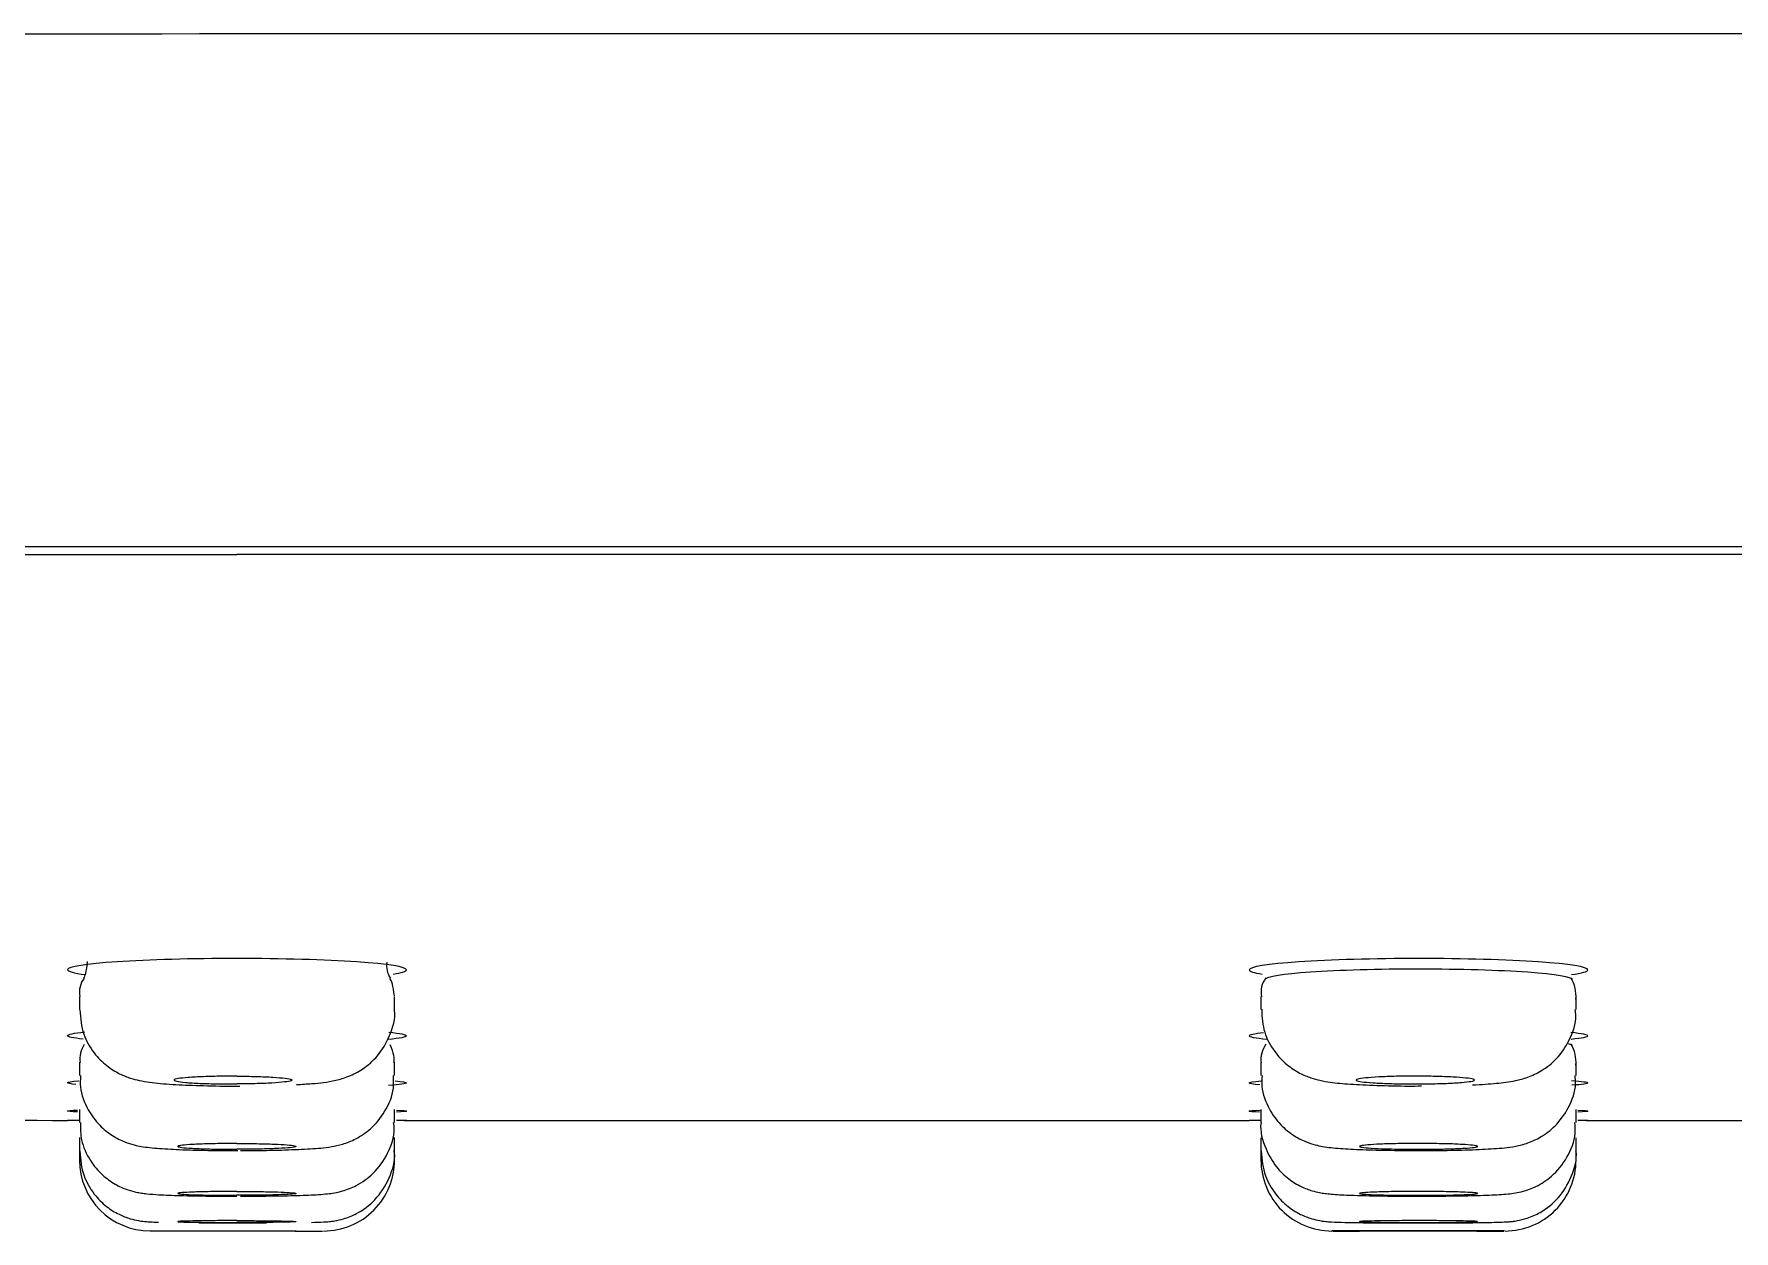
# Model space of a CAD drawing. Header units: millimetres. Extents: x -60 to 7633, y -2614 to 2146.
# Drawn here: x 3477.19 to 3498.78, y -2209.27 to -2194.07 of the extents above; entities that cross this region are included whole.
import ezdxf

# ---------------------------------------------------------------- set-up
doc = ezdxf.new("R2010")
doc.units = ezdxf.units.MM
doc.layers.get('0').update_dxf_attribs({"color": 250})

msp = doc.modelspace()

# ---------------------------------------------------------------- linework, layer by layer
at = {"linetype": 'Continuous'}
for p, q in [((3529.14, -2194.07), (3479.771, -2194.07)), ((3479.771, -2200.581), (3404.971, -2200.581)), ((3409.771, -2200.681), (3479.771, -2200.681)), ((3629.771, -2200.581), (3479.771, -2200.581)), ((3629.771, -2200.681), (3479.771, -2200.681)), ((3477.771, -2206.29), (3477.771, -2206.456)), ((3481.771, -2206.457), (3481.771, -2206.29)), ((3492.771, -2206.292), (3492.771, -2206.457)), ((3496.771, -2206.457), (3496.771, -2206.292)), ((3477.771, -2207.127), (3477.771, -2207.293)), ((3481.771, -2207.294), (3481.771, -2207.127)), ((3492.771, -2207.129), (3492.771, -2207.294)), ((3496.771, -2207.294), (3496.771, -2207.13)), ((3477.771, -2207.725), (3477.771, -2207.891)), ((3481.771, -2207.891), (3481.771, -2207.725)), ((3492.771, -2207.727), (3492.771, -2207.891)), ((3496.771, -2207.891), (3496.771, -2207.727)), ((3477.771, -2207.864), (3477.621, -2207.864)), ((3481.893, -2207.867), (3492.621, -2207.867)), ((3496.895, -2207.867), (3507.621, -2207.867)), ((3477.771, -2208.083), (3477.771, -2208.083)), ((3477.771, -2208.083), (3477.771, -2208.249)), ((3477.771, -2208.249), (3477.771, -2208.368)), ((3481.771, -2208.25), (3481.771, -2208.083)), ((3481.771, -2208.369), (3481.771, -2208.25)), ((3492.771, -2208.085), (3492.771, -2208.25)), ((3492.771, -2208.25), (3492.771, -2208.369)), ((3496.771, -2208.25), (3496.771, -2208.085)), ((3496.771, -2208.369), (3496.771, -2208.25)), ((3479.771, -2209.269), (3479.021, -2209.269)), ((3480.511, -2209.269), (3480.857, -2209.269)), ((3493.684, -2209.269), (3494.021, -2209.269)), ((3495.512, -2209.269), (3495.856, -2209.269))]:
    msp.add_line(p, q, dxfattribs=at)
for centre, radius, start, end in [((3479.771, -3594.07), 1400, 90.000002, 92.494451), ((3481.95, -2205.9), 0.281, 171.2745, 214.6645), ((3478.069, -2206.238), 0.299, 143.0533, 189.9681), ((3493.071, -2206.235), 0.299, 143.1389, 191.3478), ((3496.326, -2206.288), 0.445, 355.1901, 31.6172), ((3478.106, -2207.084), 0.329, 146.3342, 187.5767), ((3493.103, -2207.093), 0.333, 144.2878, 186.8922), ((3496.329, -2207.125), 0.442, 355.2042, 31.4668), ((3479.771, -1327.867), 880, 269.457685, 269.860016), ((3479.771, -3087.867), 880.003, 89.860016, 89.868218), ((3494.771, -3087.864), 880, 90.130678, 90.139984), ((3494.771, -3087.864), 880, 89.860016, 89.868336), ((3478.671, -2208.368), 0.9, 180, 269.9284), ((3480.871, -2208.369), 0.9, 269.9284, 0.2541), ((3493.671, -2208.369), 0.9, 179.901, 270.0716), ((3495.871, -2208.369), 0.9, 269.9284, 359.9806), ((3479.771, -1327.869), 881.4, 269.928421, 269.951246), ((3479.771, -3090.668), 881.399, 89.951254, 90.000004), ((3494.771, -3088.869), 879.601, 89.928926, 90.071647), ((3494.771, -3090.669), 881.4, 89.951251, 90.048756)]:
    msp.add_arc(centre, radius, start, end, dxfattribs=at)
for points, knots in [([(3479.771, -2205.809), (3479.202, -2205.809), (3478.646, -2205.824), (3477.853, -2205.877), (3477.621, -2205.914), (3477.621, -2205.972), (3477.698, -2205.994), (3477.842, -2206.013)], [0, 0, 0, 0, 0.25, 0.25, 0.5, 0.5, 0.6457384, 0.6457384, 0.6457384, 0.6457384]), ([(3481.755, -2206.007), (3481.863, -2205.99), (3481.921, -2205.972), (3481.921, -2205.916), (3481.694, -2205.879), (3480.892, -2205.825), (3480.34, -2205.809), (3479.771, -2205.809)], [0.3752093, 0.3752093, 0.3752093, 0.3752093, 0.5, 0.5, 0.75, 0.75, 1, 1, 1, 1]), ([(3496.712, -2206.014), (3496.848, -2205.995), (3496.921, -2205.974), (3496.921, -2205.916), (3496.689, -2205.879), (3495.897, -2205.825), (3495.341, -2205.809), (3494.205, -2205.809), (3493.648, -2205.825), (3492.854, -2205.879), (3492.621, -2205.916), (3492.621, -2205.953)], [0.4293213, 0.4293213, 0.4293213, 0.4293213, 0.5, 0.5, 0.625, 0.625, 0.75, 0.75, 0.875, 0.875, 1, 1, 1, 1]), ([(3492.822, -2206.069), (3492.841, -2206.036), (3493.051, -2206.003), (3493.759, -2205.954), (3494.264, -2205.939), (3495.295, -2205.94), (3495.799, -2205.955), (3496.515, -2206.005), (3496.723, -2206.04), (3496.721, -2206.074)], [0.5050346, 0.5050346, 0.5050346, 0.5050346, 0.625, 0.625, 0.75, 0.75, 0.875, 0.875, 1, 1, 1, 1]), ([(3477.777, -2206.459), (3477.785, -2206.575), (3477.802, -2206.759), (3477.942, -2207.005), (3478.106, -2207.17), (3478.272, -2207.273), (3478.418, -2207.33), (3478.544, -2207.362), (3478.704, -2207.388), (3478.934, -2207.408), (3479.292, -2207.423), (3479.608, -2207.43), (3479.771, -2207.428), (3479.808, -2207.428)], [0, 0, 0, 0, 0.109156, 0.203414, 0.282594, 0.351191, 0.409043, 0.460436, 0.532487, 0.682284, 0.82042, 0.965018, 1, 1, 1, 1]), ([(3480.525, -2207.41), (3480.595, -2207.406), (3480.779, -2207.394), (3480.953, -2207.377), (3481.185, -2207.313), (3481.381, -2207.213), (3481.575, -2207.043), (3481.72, -2206.791), (3481.789, -2206.565), (3481.769, -2206.458), (3481.768, -2206.453)], [0.2679157, 0.2679157, 0.2679157, 0.2679157, 0.3609511, 0.5302232, 0.6058705, 0.6803686, 0.7710686, 0.8782724, 0.9943965, 1, 1, 1, 1]), ([(3492.78, -2206.451), (3492.784, -2206.56), (3492.795, -2206.74), (3492.928, -2206.986), (3493.088, -2207.156), (3493.253, -2207.265), (3493.403, -2207.326), (3493.535, -2207.361), (3493.686, -2207.386), (3493.898, -2207.405), (3494.233, -2207.422), (3494.567, -2207.429), (3494.751, -2207.428), (3494.81, -2207.427)], [0, 0, 0, 0, 0.102442, 0.197168, 0.276453, 0.345155, 0.404383, 0.457462, 0.527419, 0.65978, 0.798755, 0.94382, 1, 1, 1, 1]), ([(3495.456, -2207.414), (3495.57, -2207.409), (3495.768, -2207.395), (3495.955, -2207.373), (3496.155, -2207.323), (3496.346, -2207.235), (3496.541, -2207.08), (3496.699, -2206.844), (3496.78, -2206.609), (3496.764, -2206.484), (3496.76, -2206.456)], [0.2416002, 0.2416002, 0.2416002, 0.2416002, 0.3846005, 0.5210586, 0.5940529, 0.66897, 0.7551321, 0.8580696, 0.9729241, 1, 1, 1, 1]), ([(3477.818, -2206.833), (3477.69, -2206.819), (3477.621, -2206.804), (3477.621, -2206.772), (3477.698, -2206.756), (3477.841, -2206.742)], [0.3634411, 0.3634411, 0.3634411, 0.3634411, 0.5, 0.5, 0.6455306, 0.6455306, 0.6455306, 0.6455306]), ([(3481.699, -2206.744), (3481.842, -2206.759), (3481.921, -2206.775), (3481.921, -2206.807), (3481.842, -2206.823), (3481.695, -2206.838)], [0.3548024, 0.3548024, 0.3548024, 0.3548024, 0.5, 0.5, 0.6473275, 0.6473275, 0.6473275, 0.6473275]), ([(3496.704, -2206.744), (3496.845, -2206.759), (3496.921, -2206.775), (3496.921, -2206.807), (3496.846, -2206.822), (3496.709, -2206.836)], [0.4281141, 0.4281141, 0.4281141, 0.4281141, 0.5, 0.5, 0.5709103, 0.5709103, 0.5709103, 0.5709103]), ([(3477.726, -2207.408), (3477.657, -2207.401), (3477.621, -2207.394), (3477.621, -2207.378), (3477.669, -2207.369), (3477.762, -2207.361)], [0.4013205, 0.4013205, 0.4013205, 0.4013205, 0.5, 0.5, 0.6158248, 0.6158248, 0.6158248, 0.6158248]), ([(3477.786, -2207.293), (3477.782, -2207.347), (3477.773, -2207.49), (3477.864, -2207.72), (3478.014, -2207.924), (3478.18, -2208.058), (3478.337, -2208.137), (3478.465, -2208.177), (3478.569, -2208.198), (3478.705, -2208.216), (3478.91, -2208.23), (3479.249, -2208.243), (3479.566, -2208.248), (3479.736, -2208.247), (3479.782, -2208.247)], [0, 0, 0, 0, 0.05128, 0.156556, 0.241839, 0.314554, 0.376653, 0.426835, 0.469782, 0.533144, 0.676757, 0.813049, 0.956119, 1, 1, 1, 1]), ([(3479.771, -2207.303), (3479.708, -2207.303), (3479.644, -2207.303), (3479.582, -2207.304), (3479.5, -2207.305), (3479.419, -2207.307), (3479.347, -2207.31), (3479.274, -2207.312), (3479.208, -2207.316), (3479.153, -2207.32), (3479.098, -2207.324), (3479.054, -2207.329), (3479.023, -2207.334), (3478.993, -2207.34), (3478.975, -2207.345), (3478.972, -2207.351), (3478.969, -2207.356), (3478.981, -2207.362), (3479.006, -2207.367), (3479.031, -2207.373), (3479.07, -2207.378), (3479.12, -2207.382), (3479.17, -2207.387), (3479.233, -2207.391), (3479.303, -2207.394), (3479.373, -2207.397), (3479.451, -2207.399), (3479.533, -2207.4), (3479.61, -2207.402), (3479.691, -2207.402), (3479.771, -2207.402)], [0, 0, 0, 0, 0.077208, 0.077208, 0.077208, 0.179967, 0.179967, 0.179967, 0.282783, 0.282783, 0.282783, 0.385788, 0.385788, 0.385788, 0.489014, 0.489014, 0.489014, 0.592396, 0.592396, 0.592396, 0.695802, 0.695802, 0.695802, 0.799087, 0.799087, 0.799087, 0.90216, 0.90216, 0.90216, 1, 1, 1, 1]), ([(3479.771, -2207.303), (3479.854, -2207.303), (3479.938, -2207.305), (3480.015, -2207.307), (3480.092, -2207.309), (3480.165, -2207.312), (3480.227, -2207.316), (3480.289, -2207.32), (3480.342, -2207.324), (3480.382, -2207.329), (3480.422, -2207.334), (3480.449, -2207.34), (3480.462, -2207.345), (3480.476, -2207.351), (3480.475, -2207.356), (3480.46, -2207.362), (3480.444, -2207.367), (3480.415, -2207.373), (3480.373, -2207.377), (3480.331, -2207.382), (3480.277, -2207.387), (3480.213, -2207.39), (3480.149, -2207.394), (3480.076, -2207.397), (3479.997, -2207.399), (3479.925, -2207.401), (3479.848, -2207.402), (3479.771, -2207.402)], [0, 0, 0, 0, 0.111791, 0.111791, 0.111791, 0.223575, 0.223575, 0.223575, 0.335487, 0.335487, 0.335487, 0.447644, 0.447644, 0.447644, 0.560008, 0.560008, 0.560008, 0.672448, 0.672448, 0.672448, 0.784805, 0.784805, 0.784805, 0.896956, 0.896956, 0.896956, 1, 1, 1, 1]), ([(3479.817, -2208.247), (3479.884, -2208.247), (3480.07, -2208.247), (3480.395, -2208.24), (3480.727, -2208.225), (3480.91, -2208.211), (3481.106, -2208.172), (3481.293, -2208.1), (3481.487, -2207.968), (3481.663, -2207.752), (3481.767, -2207.503), (3481.76, -2207.353), (3481.756, -2207.294)], [0, 0, 0, 0, 0.064378, 0.207219, 0.353472, 0.513106, 0.582069, 0.649714, 0.731002, 0.831176, 0.943396, 1, 1, 1, 1]), ([(3481.781, -2207.364), (3481.872, -2207.372), (3481.921, -2207.38), (3481.921, -2207.4), (3481.841, -2207.41), (3481.693, -2207.42)], [0.3857371, 0.3857371, 0.3857371, 0.3857371, 0.5, 0.5, 0.6480499, 0.6480499, 0.6480499, 0.6480499]), ([(3492.785, -2207.294), (3492.781, -2207.345), (3492.771, -2207.484), (3492.86, -2207.712), (3493.007, -2207.918), (3493.172, -2208.053), (3493.328, -2208.134), (3493.458, -2208.176), (3493.565, -2208.198), (3493.7, -2208.216), (3493.895, -2208.23), (3494.229, -2208.243), (3494.474, -2208.245), (3494.618, -2208.247)], [0, 0, 0, 0, 0.050844, 0.162358, 0.252685, 0.329669, 0.39536, 0.449203, 0.496306, 0.563186, 0.707758, 0.852819, 1, 1, 1, 1]), ([(3495.48, -2207.353), (3495.48, -2207.358), (3495.465, -2207.364), (3495.437, -2207.369), (3495.409, -2207.374), (3495.367, -2207.379), (3495.315, -2207.383), (3495.262, -2207.388), (3495.197, -2207.392), (3495.126, -2207.394), (3495.055, -2207.397), (3494.975, -2207.399), (3494.893, -2207.401), (3494.811, -2207.402), (3494.725, -2207.402), (3494.642, -2207.401), (3494.558, -2207.401), (3494.476, -2207.399), (3494.401, -2207.397), (3494.325, -2207.394), (3494.255, -2207.391), (3494.196, -2207.387), (3494.137, -2207.383), (3494.088, -2207.379), (3494.052, -2207.374), (3494.016, -2207.369), (3493.993, -2207.363), (3493.984, -2207.358), (3493.975, -2207.352), (3493.98, -2207.347), (3494, -2207.341), (3494.019, -2207.336), (3494.053, -2207.33), (3494.098, -2207.326), (3494.144, -2207.321), (3494.202, -2207.317), (3494.269, -2207.313), (3494.335, -2207.31), (3494.411, -2207.307), (3494.491, -2207.305), (3494.57, -2207.304), (3494.655, -2207.303), (3494.739, -2207.303), (3494.823, -2207.303), (3494.908, -2207.304), (3494.986, -2207.306), (3495.065, -2207.308), (3495.14, -2207.311), (3495.205, -2207.314), (3495.27, -2207.318), (3495.326, -2207.322), (3495.37, -2207.327), (3495.414, -2207.331), (3495.445, -2207.337), (3495.463, -2207.342), (3495.474, -2207.346), (3495.48, -2207.349), (3495.48, -2207.353)], [0, 0, 0, 0, 0.053849, 0.053849, 0.053849, 0.107702, 0.107702, 0.107702, 0.161501, 0.161501, 0.161501, 0.215189, 0.215189, 0.215189, 0.268773, 0.268773, 0.268773, 0.322307, 0.322307, 0.322307, 0.375863, 0.375863, 0.375863, 0.429506, 0.429506, 0.429506, 0.483262, 0.483262, 0.483262, 0.537111, 0.537111, 0.537111, 0.590991, 0.590991, 0.590991, 0.644824, 0.644824, 0.644824, 0.698553, 0.698553, 0.698553, 0.752165, 0.752165, 0.752165, 0.805702, 0.805702, 0.805702, 0.859238, 0.859238, 0.859238, 0.912849, 0.912849, 0.912849, 0.966574, 0.966574, 0.966574, 1, 1, 1, 1]), ([(3494.618, -2208.247), (3494.622, -2208.247), (3494.749, -2208.249), (3495.046, -2208.247), (3495.424, -2208.24), (3495.757, -2208.222), (3495.931, -2208.211), (3496.153, -2208.158), (3496.339, -2208.074), (3496.526, -2207.93), (3496.688, -2207.703), (3496.776, -2207.466), (3496.762, -2207.332), (3496.758, -2207.294)], [0, 0, 0, 0, 0.003953, 0.137557, 0.271543, 0.408501, 0.561385, 0.627411, 0.688758, 0.766782, 0.859728, 0.965505, 1, 1, 1, 1]), ([(3496.712, -2207.358), (3496.848, -2207.368), (3496.921, -2207.378), (3496.921, -2207.399), (3496.85, -2207.409), (3496.719, -2207.418)], [0.4294295, 0.4294295, 0.4294295, 0.4294295, 0.5, 0.5, 0.569295, 0.569295, 0.569295, 0.569295]), ([(3477.747, -2207.757), (3477.665, -2207.753), (3477.621, -2207.749), (3477.621, -2207.741), (3477.664, -2207.737), (3477.747, -2207.733)], [0.3915703, 0.3915703, 0.3915703, 0.3915703, 0.5, 0.5, 0.6094413, 0.6094413, 0.6094413, 0.6094413]), ([(3481.795, -2207.735), (3481.877, -2207.739), (3481.921, -2207.743), (3481.921, -2207.751), (3481.877, -2207.755), (3481.795, -2207.759)], [0.3915762, 0.3915762, 0.3915762, 0.3915762, 0.5, 0.5, 0.6094388, 0.6094388, 0.6094388, 0.6094388]), ([(3496.793, -2207.735), (3496.877, -2207.739), (3496.921, -2207.743), (3496.921, -2207.751), (3496.877, -2207.755), (3496.794, -2207.759)], [0.4451029, 0.4451029, 0.4451029, 0.4451029, 0.5, 0.5, 0.5545789, 0.5545789, 0.5545789, 0.5545789]), ([(3477.784, -2207.891), (3477.783, -2207.972), (3477.785, -2208.132), (3477.894, -2208.369), (3478.049, -2208.554), (3478.213, -2208.674), (3478.363, -2208.742), (3478.482, -2208.775), (3478.565, -2208.789), (3478.656, -2208.8), (3478.791, -2208.81), (3479.045, -2208.819), (3479.403, -2208.826), (3479.644, -2208.826), (3479.771, -2208.827)], [0, 0, 0, 0, 0.07569, 0.174522, 0.255529, 0.324411, 0.382206, 0.427293, 0.461082, 0.502298, 0.600716, 0.737395, 0.880976, 1, 1, 1, 1]), ([(3479.814, -2208.826), (3479.881, -2208.826), (3480.064, -2208.826), (3480.385, -2208.822), (3480.704, -2208.813), (3480.869, -2208.803), (3480.999, -2208.787), (3481.128, -2208.76), (3481.31, -2208.689), (3481.522, -2208.536), (3481.695, -2208.29), (3481.779, -2208.047), (3481.763, -2207.92), (3481.76, -2207.89)], [0, 0, 0, 0, 0.063366, 0.202538, 0.344241, 0.494088, 0.545305, 0.589018, 0.657747, 0.750488, 0.859128, 0.971283, 1, 1, 1, 1]), ([(3492.772, -2207.89), (3492.772, -2207.892), (3492.752, -2207.999), (3492.818, -2208.213), (3492.949, -2208.449), (3493.112, -2208.607), (3493.271, -2208.705), (3493.41, -2208.758), (3493.513, -2208.782), (3493.593, -2208.794), (3493.702, -2208.805), (3493.874, -2208.814), (3494.183, -2208.822), (3494.457, -2208.826), (3494.597, -2208.826), (3494.609, -2208.826)], [0, 0, 0, 0, 0.002682, 0.124648, 0.220123, 0.300091, 0.367994, 0.423885, 0.465555, 0.502005, 0.558346, 0.698314, 0.839548, 0.987505, 1, 1, 1, 1]), ([(3494.609, -2208.826), (3494.743, -2208.827), (3494.984, -2208.827), (3495.366, -2208.822), (3495.69, -2208.813), (3495.86, -2208.804), (3495.989, -2208.789), (3496.113, -2208.764), (3496.281, -2208.702), (3496.486, -2208.568), (3496.669, -2208.342), (3496.77, -2208.087), (3496.76, -2207.943), (3496.756, -2207.892)], [0, 0, 0, 0, 0.119055, 0.249294, 0.381479, 0.52094, 0.571703, 0.613254, 0.672079, 0.748825, 0.850727, 0.954342, 1, 1, 1, 1]), ([(3477.775, -2208.253), (3477.784, -2208.37), (3477.803, -2208.554), (3477.943, -2208.796), (3478.102, -2208.957), (3478.262, -2209.057), (3478.404, -2209.112), (3478.511, -2209.137), (3478.577, -2209.146), (3478.624, -2209.15), (3478.682, -2209.154), (3478.734, -2209.156), (3478.774, -2209.157)], [0, 0, 0, 0, 0.1304382, 0.2391741, 0.3296689, 0.4061908, 0.4690279, 0.5157182, 0.5452183, 0.5734406, 0.6225808, 0.7157981, 0.7157981, 0.7157981, 0.7157981]), ([(3479.771, -2208.158), (3479.708, -2208.158), (3479.644, -2208.158), (3479.583, -2208.159), (3479.501, -2208.16), (3479.423, -2208.162), (3479.353, -2208.164), (3479.284, -2208.166), (3479.221, -2208.169), (3479.171, -2208.172), (3479.12, -2208.176), (3479.081, -2208.179), (3479.056, -2208.183), (3479.03, -2208.187), (3479.019, -2208.192), (3479.021, -2208.196), (3479.024, -2208.2), (3479.041, -2208.204), (3479.071, -2208.208), (3479.102, -2208.212), (3479.146, -2208.216), (3479.201, -2208.219), (3479.255, -2208.222), (3479.322, -2208.225), (3479.394, -2208.227), (3479.467, -2208.229), (3479.548, -2208.23), (3479.63, -2208.231), (3479.676, -2208.231), (3479.724, -2208.232), (3479.771, -2208.232)], [0, 0, 0, 0, 0.080781, 0.080781, 0.080781, 0.187995, 0.187995, 0.187995, 0.295255, 0.295255, 0.295255, 0.402633, 0.402633, 0.402633, 0.510136, 0.510136, 0.510136, 0.617718, 0.617718, 0.617718, 0.725296, 0.725296, 0.725296, 0.832789, 0.832789, 0.832789, 0.940154, 0.940154, 0.940154, 1, 1, 1, 1]), ([(3479.771, -2208.158), (3479.855, -2208.158), (3479.94, -2208.158), (3480.019, -2208.16), (3480.098, -2208.161), (3480.173, -2208.163), (3480.239, -2208.166), (3480.304, -2208.168), (3480.362, -2208.172), (3480.406, -2208.175), (3480.451, -2208.179), (3480.484, -2208.183), (3480.502, -2208.187), (3480.521, -2208.191), (3480.525, -2208.195), (3480.516, -2208.199), (3480.506, -2208.203), (3480.482, -2208.207), (3480.445, -2208.211), (3480.408, -2208.215), (3480.358, -2208.218), (3480.298, -2208.221), (3480.239, -2208.224), (3480.168, -2208.226), (3480.092, -2208.228), (3480.016, -2208.23), (3479.933, -2208.231), (3479.849, -2208.231), (3479.823, -2208.232), (3479.797, -2208.232), (3479.771, -2208.232)], [0, 0, 0, 0, 0.107252, 0.107252, 0.107252, 0.2145, 0.2145, 0.2145, 0.321809, 0.321809, 0.321809, 0.429247, 0.429247, 0.429247, 0.536805, 0.536805, 0.536805, 0.644419, 0.644419, 0.644419, 0.752004, 0.752004, 0.752004, 0.859487, 0.859487, 0.859487, 0.966843, 0.966843, 0.966843, 1, 1, 1, 1]), ([(3480.718, -2209.159), (3480.778, -2209.157), (3480.853, -2209.155), (3480.926, -2209.151), (3481.016, -2209.14), (3481.142, -2209.113), (3481.325, -2209.039), (3481.545, -2208.874), (3481.712, -2208.607), (3481.787, -2208.368), (3481.767, -2208.258), (3481.765, -2208.246)], [0.2811017, 0.2811017, 0.2811017, 0.2811017, 0.4021555, 0.4654453, 0.5030388, 0.5504951, 0.6197673, 0.7332946, 0.8622666, 0.9879559, 1, 1, 1, 1]), ([(3492.775, -2208.251), (3492.784, -2208.368), (3492.802, -2208.553), (3492.942, -2208.796), (3493.101, -2208.957), (3493.261, -2209.057), (3493.402, -2209.113), (3493.509, -2209.137), (3493.575, -2209.146), (3493.623, -2209.151), (3493.697, -2209.155), (3493.828, -2209.16), (3494.097, -2209.164), (3494.432, -2209.167), (3494.649, -2209.167), (3494.753, -2209.167)], [0, 0, 0, 0, 0.109244, 0.200053, 0.275317, 0.33893, 0.391136, 0.429889, 0.454154, 0.477578, 0.518203, 0.636177, 0.766406, 0.903463, 1, 1, 1, 1]), ([(3494.771, -2208.232), (3494.687, -2208.232), (3494.602, -2208.231), (3494.523, -2208.23), (3494.444, -2208.228), (3494.368, -2208.226), (3494.303, -2208.224), (3494.237, -2208.221), (3494.18, -2208.218), (3494.135, -2208.215), (3494.091, -2208.211), (3494.058, -2208.207), (3494.039, -2208.203), (3494.021, -2208.199), (3494.016, -2208.195), (3494.026, -2208.191), (3494.035, -2208.187), (3494.06, -2208.182), (3494.096, -2208.179), (3494.133, -2208.175), (3494.184, -2208.171), (3494.243, -2208.168), (3494.303, -2208.165), (3494.374, -2208.163), (3494.45, -2208.161), (3494.526, -2208.159), (3494.609, -2208.158), (3494.692, -2208.158), (3494.776, -2208.157), (3494.862, -2208.158), (3494.943, -2208.159), (3495.025, -2208.16), (3495.104, -2208.161), (3495.175, -2208.163), (3495.245, -2208.166), (3495.309, -2208.169), (3495.361, -2208.172), (3495.413, -2208.175), (3495.454, -2208.179), (3495.481, -2208.183), (3495.508, -2208.187), (3495.522, -2208.191), (3495.521, -2208.195), (3495.52, -2208.199), (3495.505, -2208.204), (3495.476, -2208.208), (3495.447, -2208.211), (3495.405, -2208.215), (3495.351, -2208.218), (3495.298, -2208.221), (3495.233, -2208.224), (3495.161, -2208.226), (3495.09, -2208.228), (3495.009, -2208.23), (3494.927, -2208.231), (3494.876, -2208.231), (3494.823, -2208.232), (3494.771, -2208.232)], [0, 0, 0, 0, 0.053624, 0.053624, 0.053624, 0.107246, 0.107246, 0.107246, 0.160896, 0.160896, 0.160896, 0.214607, 0.214607, 0.214607, 0.268377, 0.268377, 0.268377, 0.322178, 0.322178, 0.322178, 0.375968, 0.375968, 0.375968, 0.429709, 0.429709, 0.429709, 0.483384, 0.483384, 0.483384, 0.537005, 0.537005, 0.537005, 0.590609, 0.590609, 0.590609, 0.644242, 0.644242, 0.644242, 0.697936, 0.697936, 0.697936, 0.751693, 0.751693, 0.751693, 0.805491, 0.805491, 0.805491, 0.859288, 0.859288, 0.859288, 0.913043, 0.913043, 0.913043, 0.966736, 0.966736, 0.966736, 1, 1, 1, 1]), ([(3494.753, -2209.167), (3494.794, -2209.167), (3494.953, -2209.167), (3495.26, -2209.166), (3495.589, -2209.162), (3495.79, -2209.157), (3495.887, -2209.153), (3495.953, -2209.148), (3496.037, -2209.137), (3496.166, -2209.105), (3496.352, -2209.023), (3496.564, -2208.852), (3496.719, -2208.586), (3496.789, -2208.357), (3496.769, -2208.253), (3496.769, -2208.249)], [0, 0, 0, 0, 0.037772, 0.170212, 0.303087, 0.438148, 0.510727, 0.548446, 0.575985, 0.621465, 0.683112, 0.781887, 0.887665, 0.996328, 1, 1, 1, 1]), ([(3479.771, -2208.767), (3479.707, -2208.767), (3479.644, -2208.767), (3479.582, -2208.768), (3479.501, -2208.768), (3479.422, -2208.769), (3479.353, -2208.771), (3479.283, -2208.773), (3479.221, -2208.774), (3479.17, -2208.777), (3479.12, -2208.779), (3479.081, -2208.781), (3479.055, -2208.784), (3479.03, -2208.787), (3479.018, -2208.79), (3479.021, -2208.792), (3479.024, -2208.795), (3479.041, -2208.798), (3479.071, -2208.8), (3479.102, -2208.803), (3479.146, -2208.805), (3479.201, -2208.808), (3479.255, -2208.81), (3479.322, -2208.811), (3479.394, -2208.813), (3479.467, -2208.814), (3479.548, -2208.815), (3479.63, -2208.816), (3479.676, -2208.816), (3479.724, -2208.816), (3479.771, -2208.816)], [0, 0, 0, 0, 0.080919, 0.080919, 0.080919, 0.188234, 0.188234, 0.188234, 0.295568, 0.295568, 0.295568, 0.402956, 0.402956, 0.402956, 0.510399, 0.510399, 0.510399, 0.617877, 0.617877, 0.617877, 0.725352, 0.725352, 0.725352, 0.832791, 0.832791, 0.832791, 0.940172, 0.940172, 0.940172, 1, 1, 1, 1]), ([(3479.771, -2208.767), (3479.855, -2208.767), (3479.94, -2208.767), (3480.019, -2208.768), (3480.098, -2208.769), (3480.174, -2208.771), (3480.239, -2208.772), (3480.305, -2208.774), (3480.362, -2208.776), (3480.407, -2208.779), (3480.451, -2208.781), (3480.484, -2208.784), (3480.502, -2208.786), (3480.521, -2208.789), (3480.525, -2208.792), (3480.516, -2208.795), (3480.506, -2208.797), (3480.482, -2208.8), (3480.445, -2208.803), (3480.408, -2208.805), (3480.358, -2208.807), (3480.298, -2208.809), (3480.239, -2208.811), (3480.168, -2208.813), (3480.092, -2208.814), (3480.016, -2208.815), (3479.933, -2208.816), (3479.85, -2208.816), (3479.823, -2208.816), (3479.797, -2208.816), (3479.771, -2208.816)], [0, 0, 0, 0, 0.107344, 0.107344, 0.107344, 0.214686, 0.214686, 0.214686, 0.322056, 0.322056, 0.322056, 0.429484, 0.429484, 0.429484, 0.536966, 0.536966, 0.536966, 0.644472, 0.644472, 0.644472, 0.751963, 0.751963, 0.751963, 0.85941, 0.85941, 0.85941, 0.966801, 0.966801, 0.966801, 1, 1, 1, 1]), ([(3494.771, -2208.816), (3494.687, -2208.816), (3494.602, -2208.816), (3494.523, -2208.815), (3494.443, -2208.814), (3494.368, -2208.813), (3494.302, -2208.811), (3494.237, -2208.809), (3494.18, -2208.807), (3494.135, -2208.805), (3494.09, -2208.803), (3494.058, -2208.8), (3494.039, -2208.797), (3494.021, -2208.795), (3494.016, -2208.792), (3494.026, -2208.789), (3494.035, -2208.786), (3494.06, -2208.783), (3494.096, -2208.781), (3494.133, -2208.778), (3494.184, -2208.776), (3494.243, -2208.774), (3494.303, -2208.772), (3494.374, -2208.77), (3494.45, -2208.769), (3494.525, -2208.768), (3494.609, -2208.767), (3494.692, -2208.767), (3494.775, -2208.767), (3494.862, -2208.767), (3494.943, -2208.767), (3495.025, -2208.768), (3495.104, -2208.769), (3495.175, -2208.771), (3495.246, -2208.772), (3495.31, -2208.774), (3495.361, -2208.776), (3495.413, -2208.779), (3495.454, -2208.781), (3495.481, -2208.784), (3495.508, -2208.786), (3495.522, -2208.789), (3495.521, -2208.792), (3495.52, -2208.795), (3495.504, -2208.798), (3495.476, -2208.8), (3495.447, -2208.803), (3495.405, -2208.805), (3495.351, -2208.807), (3495.298, -2208.809), (3495.233, -2208.811), (3495.161, -2208.813), (3495.09, -2208.814), (3495.01, -2208.815), (3494.927, -2208.816), (3494.876, -2208.816), (3494.823, -2208.816), (3494.771, -2208.816)], [0, 0, 0, 0, 0.053669, 0.053669, 0.053669, 0.107337, 0.107337, 0.107337, 0.161017, 0.161017, 0.161017, 0.214724, 0.214724, 0.214724, 0.268457, 0.268457, 0.268457, 0.322205, 0.322205, 0.322205, 0.375948, 0.375948, 0.375948, 0.429669, 0.429669, 0.429669, 0.48336, 0.48336, 0.48336, 0.537027, 0.537027, 0.537027, 0.590687, 0.590687, 0.590687, 0.644359, 0.644359, 0.644359, 0.698059, 0.698059, 0.698059, 0.751788, 0.751788, 0.751788, 0.805534, 0.805534, 0.805534, 0.859279, 0.859279, 0.859279, 0.913005, 0.913005, 0.913005, 0.966704, 0.966704, 0.966704, 1, 1, 1, 1]), ([(3479.771, -2209.137), (3479.707, -2209.137), (3479.644, -2209.137), (3479.582, -2209.137), (3479.501, -2209.138), (3479.422, -2209.138), (3479.353, -2209.139), (3479.283, -2209.14), (3479.22, -2209.141), (3479.17, -2209.142), (3479.12, -2209.143), (3479.08, -2209.144), (3479.055, -2209.146), (3479.03, -2209.147), (3479.018, -2209.148), (3479.021, -2209.15), (3479.024, -2209.151), (3479.041, -2209.153), (3479.072, -2209.154), (3479.102, -2209.155), (3479.146, -2209.156), (3479.201, -2209.157), (3479.255, -2209.158), (3479.322, -2209.159), (3479.394, -2209.16), (3479.467, -2209.161), (3479.548, -2209.161), (3479.63, -2209.162), (3479.677, -2209.162), (3479.724, -2209.162), (3479.771, -2209.162)], [0, 0, 0, 0, 0.081002, 0.081002, 0.081002, 0.188377, 0.188377, 0.188377, 0.295756, 0.295756, 0.295756, 0.403149, 0.403149, 0.403149, 0.510556, 0.510556, 0.510556, 0.617971, 0.617971, 0.617971, 0.725386, 0.725386, 0.725386, 0.832792, 0.832792, 0.832792, 0.940183, 0.940183, 0.940183, 1, 1, 1, 1]), ([(3479.286, -2209.165), (3479.29, -2209.165), (3479.295, -2209.165), (3479.299, -2209.165), (3479.411, -2209.166), (3479.533, -2209.167), (3479.655, -2209.167), (3479.694, -2209.167), (3479.732, -2209.167), (3479.771, -2209.167)], [0.8549753, 0.8549753, 0.8549753, 0.8549753, 0.8593663, 0.8593663, 0.8593663, 0.9667783, 0.9667783, 0.9667783, 1, 1, 1, 1]), ([(3479.771, -2209.137), (3479.855, -2209.137), (3479.94, -2209.137), (3480.019, -2209.138), (3480.098, -2209.138), (3480.174, -2209.139), (3480.239, -2209.14), (3480.305, -2209.141), (3480.362, -2209.142), (3480.407, -2209.143), (3480.451, -2209.144), (3480.484, -2209.146), (3480.502, -2209.147), (3480.521, -2209.148), (3480.525, -2209.15), (3480.516, -2209.151), (3480.506, -2209.153), (3480.482, -2209.154), (3480.445, -2209.155), (3480.408, -2209.156), (3480.358, -2209.157), (3480.298, -2209.158), (3480.239, -2209.159), (3480.168, -2209.16), (3480.092, -2209.161), (3480.016, -2209.161), (3479.933, -2209.162), (3479.85, -2209.162), (3479.823, -2209.162), (3479.797, -2209.162), (3479.771, -2209.162)], [0, 0, 0, 0, 0.1074, 0.1074, 0.1074, 0.214799, 0.214799, 0.214799, 0.322205, 0.322205, 0.322205, 0.429627, 0.429627, 0.429627, 0.537062, 0.537062, 0.537062, 0.644503, 0.644503, 0.644503, 0.751939, 0.751939, 0.751939, 0.859364, 0.859364, 0.859364, 0.966776, 0.966776, 0.966776, 1, 1, 1, 1]), ([(3479.771, -2209.167), (3479.894, -2209.167), (3480.019, -2209.167), (3480.135, -2209.166), (3480.139, -2209.166), (3480.143, -2209.166), (3480.147, -2209.166)], [0, 0, 0, 0, 0.1072644, 0.1072644, 0.1072644, 0.1111891, 0.1111891, 0.1111891, 0.1111891]), ([(3495.521, -2209.15), (3495.521, -2209.151), (3495.506, -2209.153), (3495.478, -2209.154), (3495.451, -2209.155), (3495.409, -2209.156), (3495.356, -2209.157), (3495.304, -2209.158), (3495.239, -2209.159), (3495.168, -2209.16), (3495.097, -2209.161), (3495.017, -2209.161), (3494.935, -2209.161), (3494.853, -2209.162), (3494.767, -2209.162), (3494.684, -2209.162), (3494.601, -2209.162), (3494.518, -2209.161), (3494.442, -2209.161), (3494.367, -2209.16), (3494.297, -2209.159), (3494.238, -2209.158), (3494.179, -2209.157), (3494.129, -2209.156), (3494.093, -2209.155), (3494.057, -2209.154), (3494.034, -2209.152), (3494.025, -2209.151), (3494.016, -2209.15), (3494.022, -2209.148), (3494.041, -2209.147), (3494.06, -2209.146), (3494.094, -2209.144), (3494.139, -2209.143), (3494.184, -2209.142), (3494.243, -2209.141), (3494.309, -2209.14), (3494.375, -2209.139), (3494.451, -2209.138), (3494.53, -2209.138), (3494.61, -2209.137), (3494.695, -2209.137), (3494.779, -2209.137), (3494.863, -2209.137), (3494.948, -2209.137), (3495.027, -2209.138), (3495.106, -2209.138), (3495.181, -2209.139), (3495.246, -2209.14), (3495.311, -2209.141), (3495.367, -2209.142), (3495.411, -2209.143), (3495.455, -2209.144), (3495.487, -2209.146), (3495.504, -2209.147), (3495.515, -2209.148), (3495.521, -2209.149), (3495.521, -2209.15)], [0, 0, 0, 0, 0.053713, 0.053713, 0.053713, 0.107426, 0.107426, 0.107426, 0.161136, 0.161136, 0.161136, 0.214839, 0.214839, 0.214839, 0.268536, 0.268536, 0.268536, 0.322231, 0.322231, 0.322231, 0.375926, 0.375926, 0.375926, 0.429627, 0.429627, 0.429627, 0.483334, 0.483334, 0.483334, 0.537047, 0.537047, 0.537047, 0.590762, 0.590762, 0.590762, 0.644475, 0.644475, 0.644475, 0.698182, 0.698182, 0.698182, 0.75188, 0.75188, 0.75188, 0.805574, 0.805574, 0.805574, 0.859267, 0.859267, 0.859267, 0.912966, 0.912966, 0.912966, 0.966672, 0.966672, 0.966672, 1, 1, 1, 1])]:
    msp.add_open_spline(points, degree=3, knots=knots, dxfattribs=at)
for points in [[(3477.868, -2205.849), (3477.857, -2205.972), (3477.842, -2206.041), (3477.822, -2206.057)], [(3481.769, -2206.285), (3481.755, -2206.158), (3481.737, -2206.084), (3481.713, -2206.064)], [(3492.621, -2205.953), (3492.621, -2205.972), (3492.679, -2205.991), (3492.787, -2206.007)], [(3492.621, -2206.791), (3492.621, -2206.776), (3492.685, -2206.761), (3492.804, -2206.748)], [(3481.763, -2207.128), (3481.778, -2207.083), (3481.762, -2207.009), (3481.717, -2206.905)], [(3492.846, -2206.838), (3492.7, -2206.823), (3492.621, -2206.807), (3492.621, -2206.791)], [(3496.672, -2206.889), (3496.704, -2206.897), (3496.721, -2206.904), (3496.721, -2206.912)], [(3492.621, -2207.389), (3492.621, -2207.38), (3492.674, -2207.371), (3492.773, -2207.362)], [(3492.756, -2207.413), (3492.668, -2207.406), (3492.621, -2207.397), (3492.621, -2207.389)], [(3492.621, -2207.747), (3492.621, -2207.743), (3492.671, -2207.739), (3492.764, -2207.734)], [(3492.754, -2207.759), (3492.667, -2207.756), (3492.621, -2207.752), (3492.621, -2207.747)]]:
    msp.add_open_spline(points, degree=3, dxfattribs=at)

doc.saveas('drawing.dxf')
